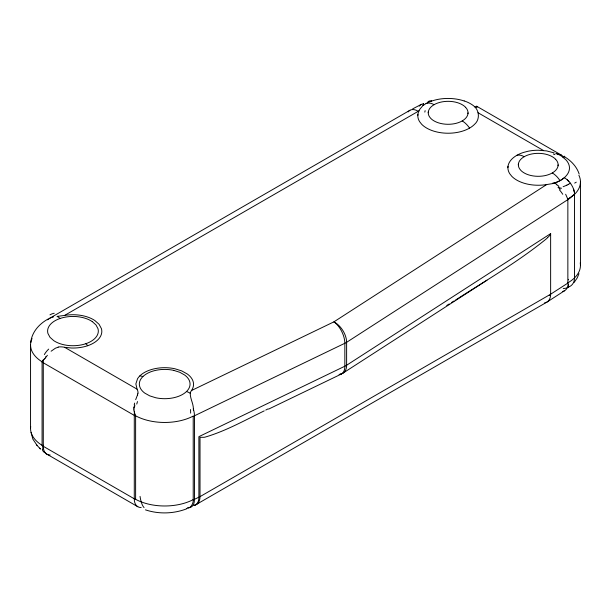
<?xml version="1.0" encoding="UTF-8"?>
<svg xmlns="http://www.w3.org/2000/svg" width="611" height="611" viewBox="0 0 611 611"><rect width="100%" height="100%" fill="white"/><g stroke="black" fill="none" stroke-linecap="round" stroke-linejoin="round"><path stroke-width="0.92" d="M135.237 414.166L135.581 415.778A1.306 0.771 58.6 0 1 135.619 416.091L135.619 499.317A1.359 0.863 54.4 0 0 135.65 499.584L42.052 445.587A1.359 0.695 65.5 0 0 42.083 445.312L42.09 362.094A1.306 0.733 61.5 0 1 42.113 361.88M193.191 499.928L193.275 499.89A2.375 1.596 -49.9 0 0 193.221 499.615L193.213 416.397A2.406 1.459 -57.4 0 1 193.221 416.091A42.411 24.486 0 0 1 135.581 415.778M194.054 505.442A17.047 8.921 64.3 0 0 198.888 497.232L198.888 436.651L345.979 365.668L550.633 233.631L550.633 294.212A17.055 10.112 58.6 0 1 544.622 302.857M30.55 428.464L30.558 344.642M580.45 181.414L580.45 264.945M417.817 115.624L417.916 114.288M428.25 112.745L428.319 111.874M468.026 112.875L467.973 113.684M507.909 167.643L508.016 166.307M518.349 164.764L518.411 163.885M558.126 164.894L558.064 165.764M133.885 407.957L133.878 408.683A14.259 14.168 -53.2 0 0 133.908 409.118M133.924 407.285L133.969 406.766M137.88 393.255L137.422 395.034M134.214 405.024L134.626 403.1M464.23 100.922L466.583 101.808A31.085 17.513 0.7 0 1 473.304 105.581C479.291 109.72 480.299 119.328 474.64 124.232A30.329 17.505 0 0 1 448.138 133.229A30.329 17.505 0 0 1 421.636 124.232L419.612 121.658A30.329 17.505 0 0 1 418.841 111.21C419.589 108.521 422.682 106.818 423.522 104.176M568.451 286.475L568.261 283.947A17.055 10.379 57.2 0 1 562.372 291.523M30.756 342.588C31.703 332.117 39.402 323.662 48.33 318.904M137.246 395.554L135.688 399.678M578.984 273.713L577.219 277.906L574.073 282.519M550.343 234.509L550.542 234.074A1.069 0.619 -60 0 0 550.633 233.631M58.175 346.995A16.558 14.007 -12.8 0 1 64.613 347.3L137.078 389.169L135.856 383.907L137.559 378.69A28.854 16.657 0 0 1 174.822 368.746L181.727 370.9L187.417 374.077A28.854 16.657 0 0 1 191.778 390.101L190.991 391.315A14.763 9.577 26.3 0 0 190.204 393.247M45.665 357.588L47.414 355.266M45.367 357.977L45.008 358.443M570.529 197.391L574.523 194.29M547.685 237.618L547.265 238.007A41.029 23.684 -60 0 1 546.234 238.947C517.983 261.974 486.188 280.228 455.653 299.97M51.118 351.21L55.334 348.262A13.786 13.763 14.5 0 1 55.937 347.995L58.198 347.247M47.475 319.828L50.232 317.98L53.47 316.903M44.198 359.283L43.595 359.574A17.077 9.86 -60 0 0 43.289 362.865L43.289 446.381A17.047 9.845 -60 0 0 50.117 454.989M569.933 197.911L567.856 199.224L567.856 282.801A1.085 0.588 -62.7 0 0 567.902 283.053L567.97 283.237M568.031 287.208A17.047 11.976 45.8 0 0 574.523 277.875L574.523 194.351A17.047 11.976 45.8 0 0 574.302 191.854L573.645 189.303A17.047 11.976 45.8 0 0 565.649 178.527L564.388 177.641A31.298 17.597 -0.2 0 1 562.334 179.191L562.074 179.39A31.222 17.589 0 0 1 552.764 183.575L546.677 184.56A30.329 17.505 0 0 1 511.735 176.251L509.711 173.677A30.329 17.505 0 0 1 523.497 152.437L527.805 151.299A30.329 17.505 0 0 1 538.406 150.23L546.593 150.917L554.23 152.887M546.677 184.56L333.911 321.852L191.495 390.528M342.893 373.199L486.959 280.235M567.902 283.069L550.633 294.212L200.018 496.636L193.275 499.89M564.572 290.729L546.998 302.071L195.711 504.816M568.467 184.331L570.376 183.231M451.628 302.468L454.049 300.963M446.778 305.462L449.207 303.965M49.667 318.278L409.912 110.293M60.023 318.491A17.047 7.103 71.1 0 0 56.983 316.414L64.545 315.444L419.016 110.851M562.112 179.405A31.306 17.681 0.1 0 1 560.058 180.65L558.064 181.612M412.662 108.865L420.933 104.596M265.754 410.088L268.023 408.912M264.242 410.867C244.958 420.223 226.001 430.969 205.334 437.048A52.378 30.237 -60 0 1 204.127 437.308L200.018 437.3L200.018 496.636A17.047 9.845 60 0 1 193.985 505.213M268.664 409.087L341.641 373.901M566.947 185.141L563.121 186.729M193.213 416.397L346.032 342.695L568.956 198.926L574.523 194.351A42.411 24.486 0 0 0 578.892 175.273M186.569 508.864C173.524 513.843 158.707 514.279 145.449 509.857M550.206 295.189L549.297 295.403M555.987 153.552L560.722 154.804L564.549 157.31M64.606 347.331L71.518 348.026A28.854 16.657 0 0 0 101.426 328.649L99.074 324.288L94.797 320.492A28.854 16.657 0 0 0 64.552 315.452M556.629 184.759L558.912 186.187M561.708 155.286L476.603 106.207A19.605 5.071 -65.8 0 0 476.45 106.131M478.016 112.73L543.423 150.489M137.819 506.725L46.108 453.706M476.939 106.337L477.412 106.917M562.632 157.027L565.832 159.769A31.26 17.574 -0.2 0 1 564.358 177.625A31.474 17.696 -0.1 0 1 562.319 179.191M42.09 362.094L134.283 415.396A17.047 9.845 0 0 0 135.619 416.091M565.251 157.187C571.514 161.182 576.845 166.879 579.175 174.043M567.268 179.848L568.887 181.452L568.169 180.711M567.734 180.283L568.115 180.657M560.761 187.76L561.41 188.402M31.077 432.389L32.879 439.149L37.225 445.595M39.608 448.161L40.441 449.054L36.316 444.617M570.376 183.239L570.705 183.682L570.46 183.346M565.656 194.252L567.856 199.27M567.65 198.697L567.802 199.094M573.63 189.257L574.309 191.915M134.214 411.264L134.588 412.112A17.077 9.86 -60 0 0 134.283 415.396L134.283 498.92A17.047 9.845 -60 0 0 141.179 507.52M186.508 391.521A17.047 11.976 45.8 0 1 190.25 393.263C190.128 398.777 193.58 403.779 193.381 409.37M133.893 409.118L133.946 409.844A9.929 9.585 70.4 0 0 133.969 410.264M193.404 409.79L193.435 410.546M552.298 172.951A17.047 9.845 60 0 1 560.02 180.627M552.818 183.04A10.967 10.96 -27.7 0 1 556.873 184.301M558.057 181.604A31.085 17.551 0.1 0 1 552.756 183.59M580.236 262.883A42.411 24.486 0 0 1 574.523 277.875A42.503 24.539 0 0 1 570.865 280.892L569.91 281.541A42.358 24.455 0 0 1 567.856 282.801M559.401 189.815A17.75 7.859 47.6 0 1 562.739 194.283M558.034 187.356A17.139 12.762 38.8 0 1 560.272 189.341M558.339 186.951A16.993 13.602 37.7 0 1 560.066 188.417M576.272 182.17A38.401 2.849 -20.8 0 1 574.661 183.094M568.429 184.293A19.957 13.854 26.5 0 1 566.901 185.095M570.422 197.345A11.036 6.805 5.1 0 1 569.819 197.849M193.366 409.034A17.047 8.928 64.3 0 1 194.458 415.847L194.458 499.37A17.047 8.921 64.3 0 1 187.707 507.565M564.434 156.187A9.302 2.658 49.8 0 1 564.793 156.477M339.082 374.551A17.047 8.921 64.3 0 0 344.841 366.264L344.841 343.321A17.047 8.921 64.3 0 0 333.911 321.852A17.047 10.372 57.2 0 1 346.613 342.336L346.613 365.279A17.047 10.372 57.2 0 1 339.93 374.085M32.062 338.525A42.411 24.486 0 0 0 42.128 361.819L42.587 360.627A8.722 6.232 31.1 0 1 42.747 360.337M42.09 445.32A42.411 24.486 0 0 1 30.703 426.455M408.156 111.889A17.055 9.57 61.4 0 1 418.199 111.271M139.881 375.849A17.047 11.976 45.8 0 1 142.89 376.582M85.899 343.68A17.047 7.103 71.1 0 1 87.678 345.711M137.032 389.199A16.566 10.326 -30 0 1 138.017 393.209M550.404 234.578A11.418 6.591 -60 0 1 547.662 237.511M193.213 499.622A42.411 24.486 0 0 1 135.619 499.317M190.525 409.53A16.741 4.323 85 0 1 190.624 413.128M556.117 153.453A31.13 17.543 -0.1 0 1 562.769 156.974M553.329 154.01A25.318 11.937 12.8 0 1 554.941 154.591M427.601 102.358A17.047 7.103 71.1 0 1 431.565 101.059M431.603 101.098A31.085 17.475 0.7 0 1 464.177 100.975M426.012 103.572A31.237 17.788 0.9 0 1 431.534 101.036M423.125 105.543A31.192 17.727 0.8 0 1 426.027 103.587A17.047 9.845 60 0 1 434.077 104.687M423.347 104.183A8.363 2.612 -3.1 0 1 423.354 103.901M419.23 106.161A17.047 9.28 62.7 0 1 423.728 103.893M44.359 354.579A18.452 13.167 -37.4 0 1 48.689 349.102M45.794 356.74A14.443 2.834 -59.7 0 1 45.535 357.099M44.985 358.336A10.219 4.796 -72.3 0 1 44.763 358.596M44.519 358.817A5.575 3.445 -85.4 0 1 44.16 359.176M49.972 314.879A14.404 8.195 12.5 0 1 54.226 313.252M42.785 449.154A16.703 8.867 -41 0 1 43.434 445.22M474.953 107.085A15.97 5.453 60.6 0 1 475.801 107.337M144.059 507.634A16.932 6.301 87.7 0 1 140.049 496.415M193.404 500.088A17.001 9.745 70 0 1 186.722 508.421M45.405 452.85A17.024 9.089 -49.6 0 1 44.382 452.369M44.305 452.369A17.047 8.936 -47 0 1 42.296 449.452M516.791 155.362A17.047 9.845 60 0 1 524.177 156.706M462.206 120.932A17.047 9.845 60 0 1 469.584 128.104M568.49 279.891A11.907 1.718 79.1 0 1 568.329 279.319M137.689 394.859A13.793 4.773 -56.8 0 1 137.513 395.386M136.749 404.108A18.467 6.301 -76.3 0 1 137.506 401.58M134.611 406.811A18.04 13.877 -81.7 0 1 134.84 405.146M134.069 407.957A16.764 15.443 -79.8 0 1 134.107 407.3M134.122 411.287A5.484 4.781 75.8 0 1 133.969 410.653M475.48 106.849A18.483 5.568 84.7 0 1 476.084 107.46M476.916 106.91A12.174 2.635 -3 0 1 476.679 107.07M42.953 360.505A3.803 2.604 64.1 0 1 43.389 359.703M424.828 112.111A16.818 3.704 -85.2 0 1 425.126 110.66M568.765 286.742A16.955 8.546 31.3 0 1 563.243 288.476M134.695 413.433A8.691 1.619 74.8 0 1 134.787 413.846M134.214 412.654A3.819 1.23 72.7 0 1 134.443 413.487M173.73 370.373L173.593 370.342A25.357 14.641 0 0 0 144.242 375.398A25.357 14.641 0 0 0 144.738 393.087L149.733 395.875L155.805 397.769A25.357 14.641 0 0 0 185.156 392.705A25.357 14.641 0 0 0 184.659 375.024L179.779 372.282L173.73 370.373M92.246 321.585L92.154 321.516A25.357 14.641 0 0 0 62.192 317.835A25.357 14.641 0 0 0 47.948 333.491L50.01 337.318L53.768 340.663A25.357 14.641 0 0 0 83.73 344.344A25.357 14.641 0 0 0 97.981 328.687L95.973 324.93L92.246 321.585M555.666 159.295L555.62 159.25A19.888 11.487 0 0 0 530.004 154.377A19.888 11.487 0 0 0 519.526 168.72L520.855 170.408A19.888 11.487 0 0 0 546.471 175.281A19.888 11.487 0 0 0 556.949 160.93L555.666 159.295M465.574 107.284L465.521 107.231A19.888 11.487 0 0 0 439.905 102.358A19.888 11.487 0 0 0 429.426 116.709L430.755 118.389A19.888 11.487 0 0 0 456.371 123.262A19.888 11.487 0 0 0 466.85 108.918L465.62 107.33"/></g></svg>
